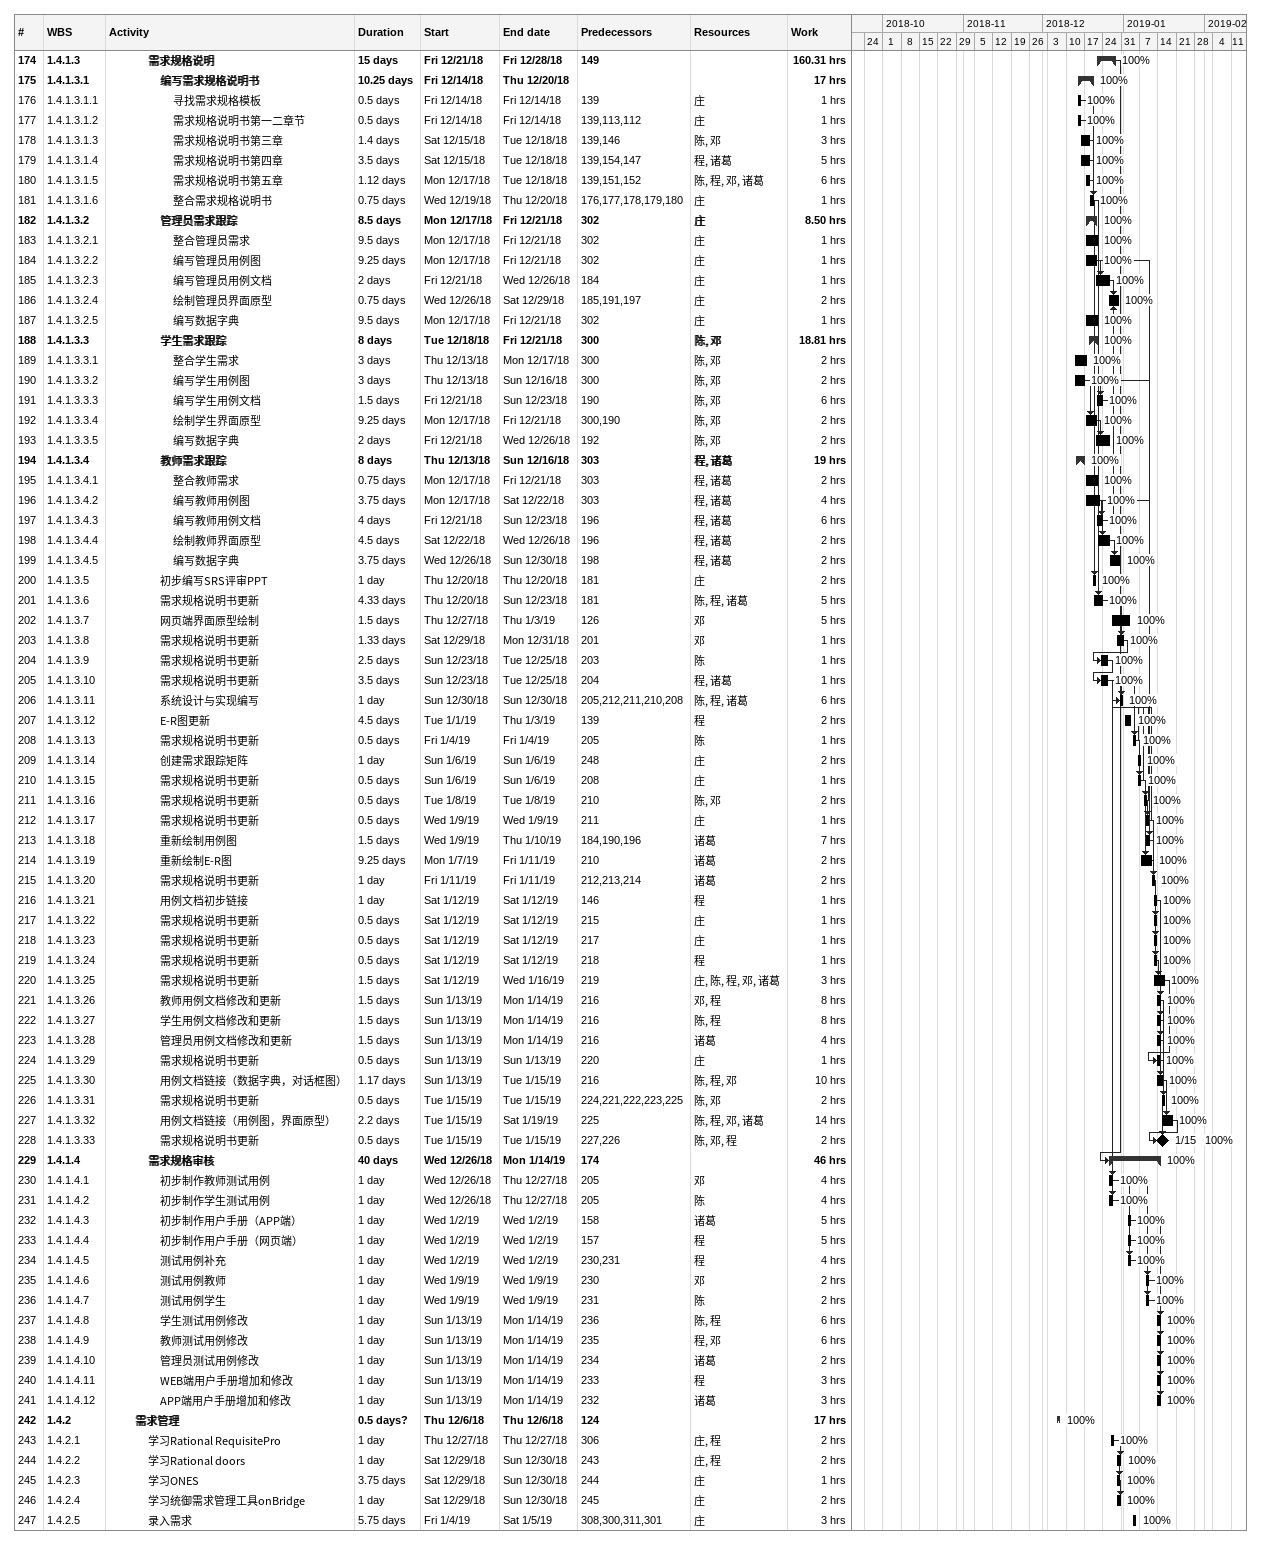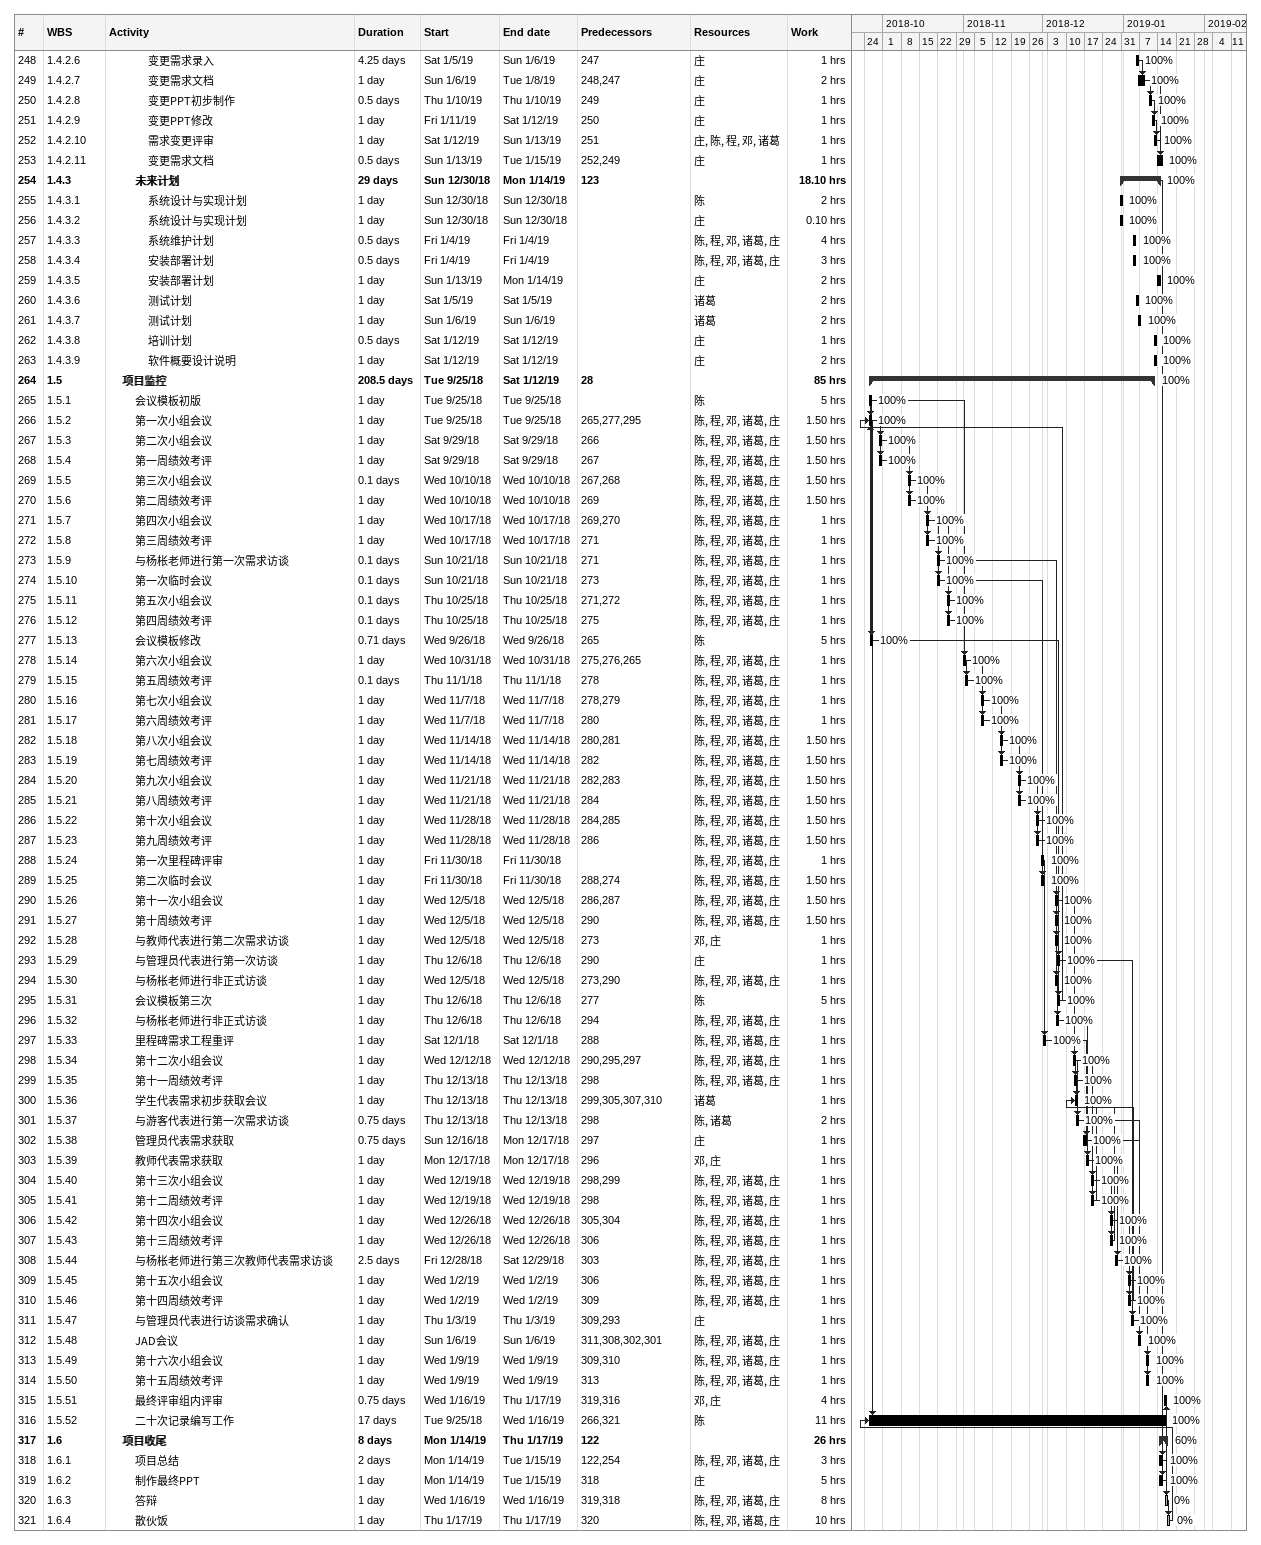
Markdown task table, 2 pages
| ID | WBS | Task | Duration | Start | Finish | Predecessors | Resources | % complete | Work (h) |
|---|---|---|---|---|---|---|---|---|---|
| 174 | 1.4.1.3 | **需求规格说明** | 15d | 2018-12-21 | 2018-12-28 | 149 |  | 100 | 160.31 |
| 175 | 1.4.1.3.1 | **编写需求规格说明书** | 10.25d | 2018-12-14 | 2018-12-20 |  |  | 100 | 17 |
| 176 | 1.4.1.3.1.1 | 寻找需求规格模板 | 0.5d | 2018-12-14 | 2018-12-14 | 139 | 庄 | 100 | 1 |
| 177 | 1.4.1.3.1.2 | 需求规格说明书第一二章节 | 0.5d | 2018-12-14 | 2018-12-14 | 139, 113, 112 | 庄 | 100 | 1 |
| 178 | 1.4.1.3.1.3 | 需求规格说明书第三章 | 1.4d | 2018-12-15 | 2018-12-18 | 139, 146 | 陈, 邓 | 100 | 3 |
| 179 | 1.4.1.3.1.4 | 需求规格说明书第四章 | 3.5d | 2018-12-15 | 2018-12-18 | 139, 154, 147 | 程, 诸葛 | 100 | 5 |
| 180 | 1.4.1.3.1.5 | 需求规格说明书第五章 | 1.12d | 2018-12-17 | 2018-12-18 | 139, 151, 152 | 陈, 程, 邓, 诸葛 | 100 | 6 |
| 181 | 1.4.1.3.1.6 | 整合需求规格说明书 | 0.75d | 2018-12-19 | 2018-12-20 | 176, 177, 178, 179, 180 | 庄 | 100 | 1 |
| 182 | 1.4.1.3.2 | **管理员需求跟踪** | 8.5d | 2018-12-17 | 2018-12-21 | 302 | 庄 | 100 | 8.50 |
| 183 | 1.4.1.3.2.1 | 整合管理员需求 | 9.5d | 2018-12-17 | 2018-12-21 | 302 | 庄 | 100 | 1 |
| 184 | 1.4.1.3.2.2 | 编写管理员用例图 | 9.25d | 2018-12-17 | 2018-12-21 | 302 | 庄 | 100 | 1 |
| 185 | 1.4.1.3.2.3 | 编写管理员用例文档 | 2d | 2018-12-21 | 2018-12-26 | 184 | 庄 | 100 | 1 |
| 186 | 1.4.1.3.2.4 | 绘制管理员界面原型 | 0.75d | 2018-12-26 | 2018-12-29 | 185, 191, 197 | 庄 | 100 | 2 |
| 187 | 1.4.1.3.2.5 | 编写数据字典 | 9.5d | 2018-12-17 | 2018-12-21 | 302 | 庄 | 100 | 1 |
| 188 | 1.4.1.3.3 | **学生需求跟踪** | 8d | 2018-12-18 | 2018-12-21 | 300 | 陈, 邓 | 100 | 18.81 |
| 189 | 1.4.1.3.3.1 | 整合学生需求 | 3d | 2018-12-13 | 2018-12-17 | 300 | 陈, 邓 | 100 | 2 |
| 190 | 1.4.1.3.3.2 | 编写学生用例图 | 3d | 2018-12-13 | 2018-12-16 | 300 | 陈, 邓 | 100 | 2 |
| 191 | 1.4.1.3.3.3 | 编写学生用例文档 | 1.5d | 2018-12-21 | 2018-12-23 | 190 | 陈, 邓 | 100 | 6 |
| 192 | 1.4.1.3.3.4 | 绘制学生界面原型 | 9.25d | 2018-12-17 | 2018-12-21 | 300, 190 | 陈, 邓 | 100 | 2 |
| 193 | 1.4.1.3.3.5 | 编写数据字典 | 2d | 2018-12-21 | 2018-12-26 | 192 | 陈, 邓 | 100 | 2 |
| 194 | 1.4.1.3.4 | **教师需求跟踪** | 8d | 2018-12-13 | 2018-12-16 | 303 | 程, 诸葛 | 100 | 19 |
| 195 | 1.4.1.3.4.1 | 整合教师需求 | 0.75d | 2018-12-17 | 2018-12-21 | 303 | 程, 诸葛 | 100 | 2 |
| 196 | 1.4.1.3.4.2 | 编写教师用例图 | 3.75d | 2018-12-17 | 2018-12-22 | 303 | 程, 诸葛 | 100 | 4 |
| 197 | 1.4.1.3.4.3 | 编写教师用例文档 | 4d | 2018-12-21 | 2018-12-23 | 196 | 程, 诸葛 | 100 | 6 |
| 198 | 1.4.1.3.4.4 | 绘制教师界面原型 | 4.5d | 2018-12-22 | 2018-12-26 | 196 | 程, 诸葛 | 100 | 2 |
| 199 | 1.4.1.3.4.5 | 编写数据字典 | 3.75d | 2018-12-26 | 2018-12-30 | 198 | 程, 诸葛 | 100 | 2 |
| 200 | 1.4.1.3.5 | 初步编写SRS评审PPT | 1d | 2018-12-20 | 2018-12-20 | 181 | 庄 | 100 | 2 |
| 201 | 1.4.1.3.6 | 需求规格说明书更新 | 4.33d | 2018-12-20 | 2018-12-23 | 181 | 陈, 程, 诸葛 | 100 | 5 |
| 202 | 1.4.1.3.7 | 网页端界面原型绘制 | 1.5d | 2018-12-27 | 2019-01-03 | 126 | 邓 | 100 | 5 |
| 203 | 1.4.1.3.8 | 需求规格说明书更新 | 1.33d | 2018-12-29 | 2018-12-31 | 201 | 邓 | 100 | 1 |
| 204 | 1.4.1.3.9 | 需求规格说明书更新 | 2.5d | 2018-12-23 | 2018-12-25 | 203 | 陈 | 100 | 1 |
| 205 | 1.4.1.3.10 | 需求规格说明书更新 | 3.5d | 2018-12-23 | 2018-12-25 | 204 | 程, 诸葛 | 100 | 1 |
| 206 | 1.4.1.3.11 | 系统设计与实现编写 | 1d | 2018-12-30 | 2018-12-30 | 205, 212, 211, 210, 208 | 陈, 程, 诸葛 | 100 | 6 |
| 207 | 1.4.1.3.12 | E-R图更新 | 4.5d | 2019-01-01 | 2019-01-03 | 139 | 程 | 100 | 2 |
| 208 | 1.4.1.3.13 | 需求规格说明书更新 | 0.5d | 2019-01-04 | 2019-01-04 | 205 | 陈 | 100 | 1 |
| 209 | 1.4.1.3.14 | 创建需求跟踪矩阵 | 1d | 2019-01-06 | 2019-01-06 | 248 | 庄 | 100 | 2 |
| 210 | 1.4.1.3.15 | 需求规格说明书更新 | 0.5d | 2019-01-06 | 2019-01-06 | 208 | 庄 | 100 | 1 |
| 211 | 1.4.1.3.16 | 需求规格说明书更新 | 0.5d | 2019-01-08 | 2019-01-08 | 210 | 陈, 邓 | 100 | 2 |
| 212 | 1.4.1.3.17 | 需求规格说明书更新 | 0.5d | 2019-01-09 | 2019-01-09 | 211 | 庄 | 100 | 1 |
| 213 | 1.4.1.3.18 | 重新绘制用例图 | 1.5d | 2019-01-09 | 2019-01-10 | 184, 190, 196 | 诸葛 | 100 | 7 |
| 214 | 1.4.1.3.19 | 重新绘制E-R图 | 9.25d | 2019-01-07 | 2019-01-11 | 210 | 诸葛 | 100 | 2 |
| 215 | 1.4.1.3.20 | 需求规格说明书更新 | 1d | 2019-01-11 | 2019-01-11 | 212, 213, 214 | 诸葛 | 100 | 2 |
| 216 | 1.4.1.3.21 | 用例文档初步链接 | 1d | 2019-01-12 | 2019-01-12 | 146 | 程 | 100 | 1 |
| 217 | 1.4.1.3.22 | 需求规格说明书更新 | 0.5d | 2019-01-12 | 2019-01-12 | 215 | 庄 | 100 | 1 |
| 218 | 1.4.1.3.23 | 需求规格说明书更新 | 0.5d | 2019-01-12 | 2019-01-12 | 217 | 庄 | 100 | 1 |
| 219 | 1.4.1.3.24 | 需求规格说明书更新 | 0.5d | 2019-01-12 | 2019-01-12 | 218 | 程 | 100 | 1 |
| 220 | 1.4.1.3.25 | 需求规格说明书更新 | 1.5d | 2019-01-12 | 2019-01-16 | 219 | 庄, 陈, 程, 邓, 诸葛 | 100 | 3 |
| 221 | 1.4.1.3.26 | 教师用例文档修改和更新 | 1.5d | 2019-01-13 | 2019-01-14 | 216 | 邓, 程 | 100 | 8 |
| 222 | 1.4.1.3.27 | 学生用例文档修改和更新 | 1.5d | 2019-01-13 | 2019-01-14 | 216 | 陈, 程 | 100 | 8 |
| 223 | 1.4.1.3.28 | 管理员用例文档修改和更新 | 1.5d | 2019-01-13 | 2019-01-14 | 216 | 诸葛 | 100 | 4 |
| 224 | 1.4.1.3.29 | 需求规格说明书更新 | 0.5d | 2019-01-13 | 2019-01-13 | 220 | 庄 | 100 | 1 |
| 225 | 1.4.1.3.30 | 用例文档链接（数据字典，对话框图） | 1.17d | 2019-01-13 | 2019-01-15 | 216 | 陈, 程, 邓 | 100 | 10 |
| 226 | 1.4.1.3.31 | 需求规格说明书更新 | 0.5d | 2019-01-15 | 2019-01-15 | 224, 221, 222, 223, 225 | 陈, 邓 | 100 | 2 |
| 227 | 1.4.1.3.32 | 用例文档链接（用例图，界面原型） | 2.2d | 2019-01-15 | 2019-01-19 | 225 | 陈, 程, 邓, 诸葛 | 100 | 14 |
| 228 | 1.4.1.3.33 | 需求规格说明书更新 | 0.5d | 2019-01-15 | 2019-01-15 | 227, 226 | 陈, 邓, 程 | 100 | 2 |
| 229 | 1.4.1.4 | **需求规格审核** | 40d | 2018-12-26 | 2019-01-14 | 174 |  | 100 | 46 |
| 230 | 1.4.1.4.1 | 初步制作教师测试用例 | 1d | 2018-12-26 | 2018-12-27 | 205 | 邓 | 100 | 4 |
| 231 | 1.4.1.4.2 | 初步制作学生测试用例 | 1d | 2018-12-26 | 2018-12-27 | 205 | 陈 | 100 | 4 |
| 232 | 1.4.1.4.3 | 初步制作用户手册（APP端） | 1d | 2019-01-02 | 2019-01-02 | 158 | 诸葛 | 100 | 5 |
| 233 | 1.4.1.4.4 | 初步制作用户手册（网页端） | 1d | 2019-01-02 | 2019-01-02 | 157 | 程 | 100 | 5 |
| 234 | 1.4.1.4.5 | 测试用例补充 | 1d | 2019-01-02 | 2019-01-02 | 230, 231 | 程 | 100 | 4 |
| 235 | 1.4.1.4.6 | 测试用例教师 | 1d | 2019-01-09 | 2019-01-09 | 230 | 邓 | 100 | 2 |
| 236 | 1.4.1.4.7 | 测试用例学生 | 1d | 2019-01-09 | 2019-01-09 | 231 | 陈 | 100 | 2 |
| 237 | 1.4.1.4.8 | 学生测试用例修改 | 1d | 2019-01-13 | 2019-01-14 | 236 | 陈, 程 | 100 | 6 |
| 238 | 1.4.1.4.9 | 教师测试用例修改 | 1d | 2019-01-13 | 2019-01-14 | 235 | 程, 邓 | 100 | 6 |
| 239 | 1.4.1.4.10 | 管理员测试用例修改 | 1d | 2019-01-13 | 2019-01-14 | 234 | 诸葛 | 100 | 2 |
| 240 | 1.4.1.4.11 | WEB端用户手册增加和修改 | 1d | 2019-01-13 | 2019-01-14 | 233 | 程 | 100 | 3 |
| 241 | 1.4.1.4.12 | APP端用户手册增加和修改 | 1d | 2019-01-13 | 2019-01-14 | 232 | 诸葛 | 100 | 3 |
| 242 | 1.4.2 | **需求管理** | 0.5d? | 2018-12-06 | 2018-12-06 | 124 |  | 100 | 17 |
| 243 | 1.4.2.1 | 学习Rational RequisitePro | 1d | 2018-12-27 | 2018-12-27 | 306 | 庄, 程 | 100 | 2 |
| 244 | 1.4.2.2 | 学习Rational doors | 1d | 2018-12-29 | 2018-12-30 | 243 | 庄, 程 | 100 | 2 |
| 245 | 1.4.2.3 | 学习ONES | 3.75d | 2018-12-29 | 2018-12-30 | 244 | 庄 | 100 | 1 |
| 246 | 1.4.2.4 | 学习统御需求管理工具onBridge | 1d | 2018-12-29 | 2018-12-30 | 245 | 庄 | 100 | 2 |
| 247 | 1.4.2.5 | 录入需求 | 5.75d | 2019-01-04 | 2019-01-05 | 308, 300, 311, 301 | 庄 | 100 | 3 |
| 248 | 1.4.2.6 | 变更需求录入 | 4.25d | 2019-01-05 | 2019-01-06 | 247 | 庄 | 100 | 1 |
| 249 | 1.4.2.7 | 变更需求文档 | 1d | 2019-01-06 | 2019-01-08 | 248, 247 | 庄 | 100 | 2 |
| 250 | 1.4.2.8 | 变更PPT初步制作 | 0.5d | 2019-01-10 | 2019-01-10 | 249 | 庄 | 100 | 1 |
| 251 | 1.4.2.9 | 变更PPT修改 | 1d | 2019-01-11 | 2019-01-12 | 250 | 庄 | 100 | 1 |
| 252 | 1.4.2.10 | 需求变更评审 | 1d | 2019-01-12 | 2019-01-13 | 251 | 庄, 陈, 程, 邓, 诸葛 | 100 | 1 |
| 253 | 1.4.2.11 | 变更需求文档 | 0.5d | 2019-01-13 | 2019-01-15 | 252, 249 | 庄 | 100 | 1 |
| 254 | 1.4.3 | **未来计划** | 29d | 2018-12-30 | 2019-01-14 | 123 |  | 100 | 18.10 |
| 255 | 1.4.3.1 | 系统设计与实现计划 | 1d | 2018-12-30 | 2018-12-30 |  | 陈 | 100 | 2 |
| 256 | 1.4.3.2 | 系统设计与实现计划 | 1d | 2018-12-30 | 2018-12-30 |  | 庄 | 100 | 0.10 |
| 257 | 1.4.3.3 | 系统维护计划 | 0.5d | 2019-01-04 | 2019-01-04 |  | 陈, 程, 邓, 诸葛, 庄 | 100 | 4 |
| 258 | 1.4.3.4 | 安装部署计划 | 0.5d | 2019-01-04 | 2019-01-04 |  | 陈, 程, 邓, 诸葛, 庄 | 100 | 3 |
| 259 | 1.4.3.5 | 安装部署计划 | 1d | 2019-01-13 | 2019-01-14 |  | 庄 | 100 | 2 |
| 260 | 1.4.3.6 | 测试计划 | 1d | 2019-01-05 | 2019-01-05 |  | 诸葛 | 100 | 2 |
| 261 | 1.4.3.7 | 测试计划 | 1d | 2019-01-06 | 2019-01-06 |  | 诸葛 | 100 | 2 |
| 262 | 1.4.3.8 | 培训计划 | 0.5d | 2019-01-12 | 2019-01-12 |  | 庄 | 100 | 1 |
| 263 | 1.4.3.9 | 软件概要设计说明 | 1d | 2019-01-12 | 2019-01-12 |  | 庄 | 100 | 2 |
| 264 | 1.5 | **项目监控** | 208.5d | 2018-09-25 | 2019-01-12 | 28 |  | 100 | 85 |
| 265 | 1.5.1 | 会议模板初版 | 1d | 2018-09-25 | 2018-09-25 |  | 陈 | 100 | 5 |
| 266 | 1.5.2 | 第一次小组会议 | 1d | 2018-09-25 | 2018-09-25 | 265, 277, 295 | 陈, 程, 邓, 诸葛, 庄 | 100 | 1.50 |
| 267 | 1.5.3 | 第二次小组会议 | 1d | 2018-09-29 | 2018-09-29 | 266 | 陈, 程, 邓, 诸葛, 庄 | 100 | 1.50 |
| 268 | 1.5.4 | 第一周绩效考评 | 1d | 2018-09-29 | 2018-09-29 | 267 | 陈, 程, 邓, 诸葛, 庄 | 100 | 1.50 |
| 269 | 1.5.5 | 第三次小组会议 | 0.1d | 2018-10-10 | 2018-10-10 | 267, 268 | 陈, 程, 邓, 诸葛, 庄 | 100 | 1.50 |
| 270 | 1.5.6 | 第二周绩效考评 | 1d | 2018-10-10 | 2018-10-10 | 269 | 陈, 程, 邓, 诸葛, 庄 | 100 | 1.50 |
| 271 | 1.5.7 | 第四次小组会议 | 1d | 2018-10-17 | 2018-10-17 | 269, 270 | 陈, 程, 邓, 诸葛, 庄 | 100 | 1 |
| 272 | 1.5.8 | 第三周绩效考评 | 1d | 2018-10-17 | 2018-10-17 | 271 | 陈, 程, 邓, 诸葛, 庄 | 100 | 1 |
| 273 | 1.5.9 | 与杨枨老师进行第一次需求访谈 | 0.1d | 2018-10-21 | 2018-10-21 | 271 | 陈, 程, 邓, 诸葛, 庄 | 100 | 1 |
| 274 | 1.5.10 | 第一次临时会议 | 0.1d | 2018-10-21 | 2018-10-21 | 273 | 陈, 程, 邓, 诸葛, 庄 | 100 | 1 |
| 275 | 1.5.11 | 第五次小组会议 | 0.1d | 2018-10-25 | 2018-10-25 | 271, 272 | 陈, 程, 邓, 诸葛, 庄 | 100 | 1 |
| 276 | 1.5.12 | 第四周绩效考评 | 0.1d | 2018-10-25 | 2018-10-25 | 275 | 陈, 程, 邓, 诸葛, 庄 | 100 | 1 |
| 277 | 1.5.13 | 会议模板修改 | 0.71d | 2018-09-26 | 2018-09-26 | 265 | 陈 | 100 | 5 |
| 278 | 1.5.14 | 第六次小组会议 | 1d | 2018-10-31 | 2018-10-31 | 275, 276, 265 | 陈, 程, 邓, 诸葛, 庄 | 100 | 1 |
| 279 | 1.5.15 | 第五周绩效考评 | 0.1d | 2018-11-01 | 2018-11-01 | 278 | 陈, 程, 邓, 诸葛, 庄 | 100 | 1 |
| 280 | 1.5.16 | 第七次小组会议 | 1d | 2018-11-07 | 2018-11-07 | 278, 279 | 陈, 程, 邓, 诸葛, 庄 | 100 | 1 |
| 281 | 1.5.17 | 第六周绩效考评 | 1d | 2018-11-07 | 2018-11-07 | 280 | 陈, 程, 邓, 诸葛, 庄 | 100 | 1 |
| 282 | 1.5.18 | 第八次小组会议 | 1d | 2018-11-14 | 2018-11-14 | 280, 281 | 陈, 程, 邓, 诸葛, 庄 | 100 | 1.50 |
| 283 | 1.5.19 | 第七周绩效考评 | 1d | 2018-11-14 | 2018-11-14 | 282 | 陈, 程, 邓, 诸葛, 庄 | 100 | 1.50 |
| 284 | 1.5.20 | 第九次小组会议 | 1d | 2018-11-21 | 2018-11-21 | 282, 283 | 陈, 程, 邓, 诸葛, 庄 | 100 | 1.50 |
| 285 | 1.5.21 | 第八周绩效考评 | 1d | 2018-11-21 | 2018-11-21 | 284 | 陈, 程, 邓, 诸葛, 庄 | 100 | 1.50 |
| 286 | 1.5.22 | 第十次小组会议 | 1d | 2018-11-28 | 2018-11-28 | 284, 285 | 陈, 程, 邓, 诸葛, 庄 | 100 | 1.50 |
| 287 | 1.5.23 | 第九周绩效考评 | 1d | 2018-11-28 | 2018-11-28 | 286 | 陈, 程, 邓, 诸葛, 庄 | 100 | 1.50 |
| 288 | 1.5.24 | 第一次里程碑评审 | 1d | 2018-11-30 | 2018-11-30 |  | 陈, 程, 邓, 诸葛, 庄 | 100 | 1 |
| 289 | 1.5.25 | 第二次临时会议 | 1d | 2018-11-30 | 2018-11-30 | 288, 274 | 陈, 程, 邓, 诸葛, 庄 | 100 | 1.50 |
| 290 | 1.5.26 | 第十一次小组会议 | 1d | 2018-12-05 | 2018-12-05 | 286, 287 | 陈, 程, 邓, 诸葛, 庄 | 100 | 1.50 |
| 291 | 1.5.27 | 第十周绩效考评 | 1d | 2018-12-05 | 2018-12-05 | 290 | 陈, 程, 邓, 诸葛, 庄 | 100 | 1.50 |
| 292 | 1.5.28 | 与教师代表进行第二次需求访谈 | 1d | 2018-12-05 | 2018-12-05 | 273 | 邓, 庄 | 100 | 1 |
| 293 | 1.5.29 | 与管理员代表进行第一次访谈 | 1d | 2018-12-06 | 2018-12-06 | 290 | 庄 | 100 | 1 |
| 294 | 1.5.30 | 与杨枨老师进行非正式访谈 | 1d | 2018-12-05 | 2018-12-05 | 273, 290 | 陈, 程, 邓, 诸葛, 庄 | 100 | 1 |
| 295 | 1.5.31 | 会议模板第三次 | 1d | 2018-12-06 | 2018-12-06 | 277 | 陈 | 100 | 5 |
| 296 | 1.5.32 | 与杨枨老师进行非正式访谈 | 1d | 2018-12-06 | 2018-12-06 | 294 | 陈, 程, 邓, 诸葛, 庄 | 100 | 1 |
| 297 | 1.5.33 | 里程碑需求工程重评 | 1d | 2018-12-01 | 2018-12-01 | 288 | 陈, 程, 邓, 诸葛, 庄 | 100 | 1 |
| 298 | 1.5.34 | 第十二次小组会议 | 1d | 2018-12-12 | 2018-12-12 | 290, 295, 297 | 陈, 程, 邓, 诸葛, 庄 | 100 | 1 |
| 299 | 1.5.35 | 第十一周绩效考评 | 1d | 2018-12-13 | 2018-12-13 | 298 | 陈, 程, 邓, 诸葛, 庄 | 100 | 1 |
| 300 | 1.5.36 | 学生代表需求初步获取会议 | 1d | 2018-12-13 | 2018-12-13 | 299, 305, 307, 310 | 诸葛 | 100 | 1 |
| 301 | 1.5.37 | 与游客代表进行第一次需求访谈 | 0.75d | 2018-12-13 | 2018-12-13 | 298 | 陈, 诸葛 | 100 | 2 |
| 302 | 1.5.38 | 管理员代表需求获取 | 0.75d | 2018-12-16 | 2018-12-17 | 297 | 庄 | 100 | 1 |
| 303 | 1.5.39 | 教师代表需求获取 | 1d | 2018-12-17 | 2018-12-17 | 296 | 邓, 庄 | 100 | 1 |
| 304 | 1.5.40 | 第十三次小组会议 | 1d | 2018-12-19 | 2018-12-19 | 298, 299 | 陈, 程, 邓, 诸葛, 庄 | 100 | 1 |
| 305 | 1.5.41 | 第十二周绩效考评 | 1d | 2018-12-19 | 2018-12-19 | 298 | 陈, 程, 邓, 诸葛, 庄 | 100 | 1 |
| 306 | 1.5.42 | 第十四次小组会议 | 1d | 2018-12-26 | 2018-12-26 | 305, 304 | 陈, 程, 邓, 诸葛, 庄 | 100 | 1 |
| 307 | 1.5.43 | 第十三周绩效考评 | 1d | 2018-12-26 | 2018-12-26 | 306 | 陈, 程, 邓, 诸葛, 庄 | 100 | 1 |
| 308 | 1.5.44 | 与杨枨老师进行第三次教师代表需求访谈 | 2.5d | 2018-12-28 | 2018-12-29 | 303 | 陈, 程, 邓, 诸葛, 庄 | 100 | 1 |
| 309 | 1.5.45 | 第十五次小组会议 | 1d | 2019-01-02 | 2019-01-02 | 306 | 陈, 程, 邓, 诸葛, 庄 | 100 | 1 |
| 310 | 1.5.46 | 第十四周绩效考评 | 1d | 2019-01-02 | 2019-01-02 | 309 | 陈, 程, 邓, 诸葛, 庄 | 100 | 1 |
| 311 | 1.5.47 | 与管理员代表进行访谈需求确认 | 1d | 2019-01-03 | 2019-01-03 | 309, 293 | 庄 | 100 | 1 |
| 312 | 1.5.48 | JAD会议 | 1d | 2019-01-06 | 2019-01-06 | 311, 308, 302, 301 | 陈, 程, 邓, 诸葛, 庄 | 100 | 1 |
| 313 | 1.5.49 | 第十六次小组会议 | 1d | 2019-01-09 | 2019-01-09 | 309, 310 | 陈, 程, 邓, 诸葛, 庄 | 100 | 1 |
| 314 | 1.5.50 | 第十五周绩效考评 | 1d | 2019-01-09 | 2019-01-09 | 313 | 陈, 程, 邓, 诸葛, 庄 | 100 | 1 |
| 315 | 1.5.51 | 最终评审组内评审 | 0.75d | 2019-01-16 | 2019-01-17 | 319, 316 | 邓, 庄 | 100 | 4 |
| 316 | 1.5.52 | 二十次记录编写工作 | 17d | 2018-09-25 | 2019-01-16 | 266, 321 | 陈 | 100 | 11 |
| 317 | 1.6 | **项目收尾** | 8d | 2019-01-14 | 2019-01-17 | 122 |  | 60 | 26 |
| 318 | 1.6.1 | 项目总结 | 2d | 2019-01-14 | 2019-01-15 | 122, 254 | 陈, 程, 邓, 诸葛, 庄 | 100 | 3 |
| 319 | 1.6.2 | 制作最终PPT | 1d | 2019-01-14 | 2019-01-15 | 318 | 庄 | 100 | 5 |
| 320 | 1.6.3 | 答辩 | 1d | 2019-01-16 | 2019-01-16 | 319, 318 | 陈, 程, 邓, 诸葛, 庄 | 0 | 8 |
| 321 | 1.6.4 | 散伙饭 | 1d | 2019-01-17 | 2019-01-17 | 320 | 陈, 程, 邓, 诸葛, 庄 | 0 | 10 |
